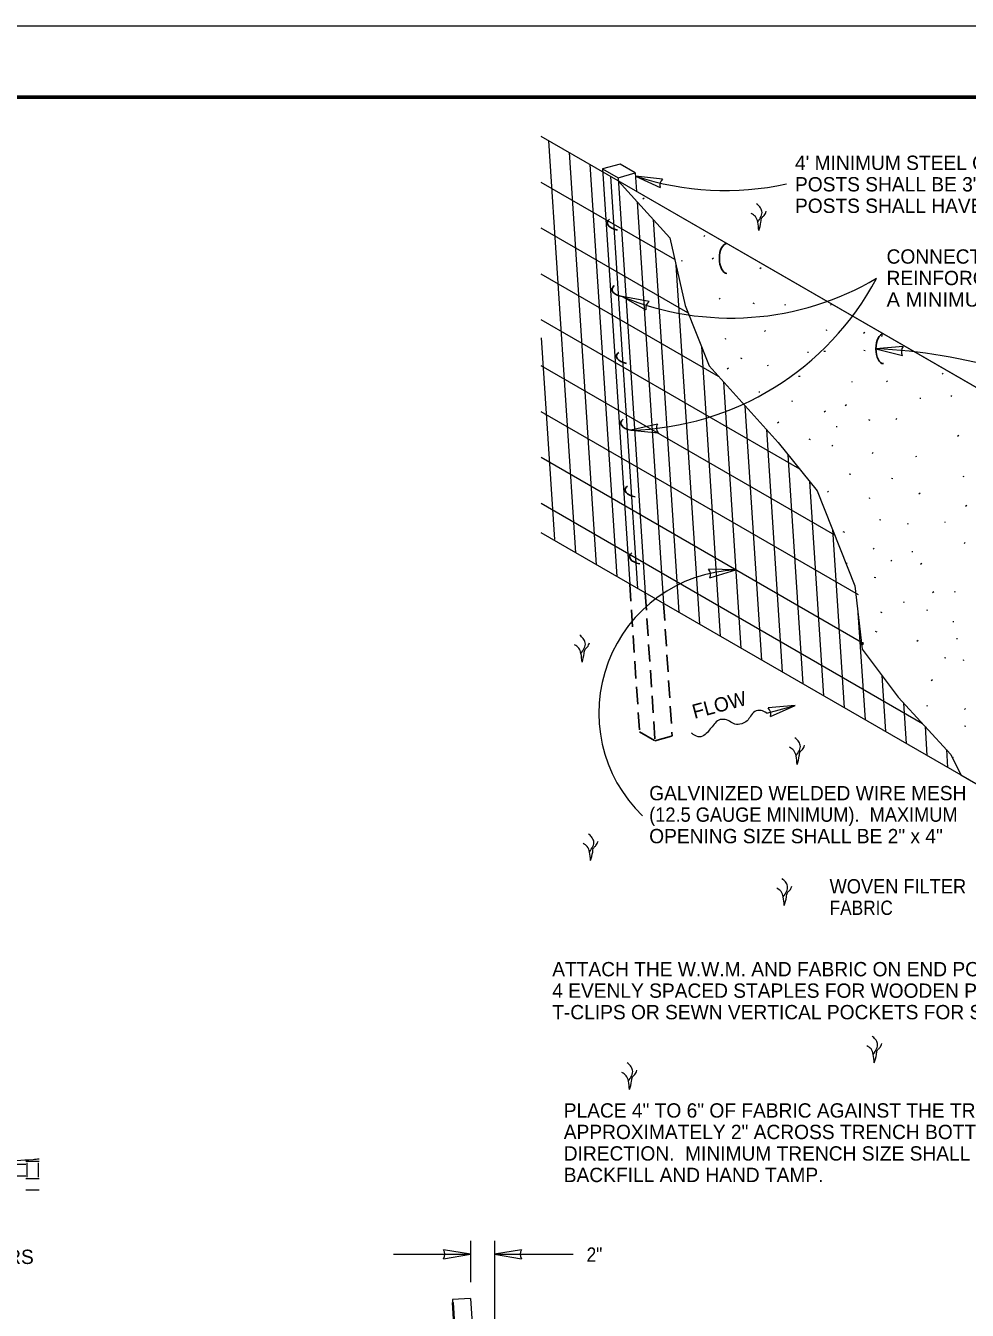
# Model space of a CAD drawing. Extents: x -76869 to -75695, y -469111 to -468408.
# Drawn here: x -76416.7 to -76285.3, y -468850.2 to -468670.8 of the extents above; entities that cross this region are included whole.
import ezdxf

# ---------------------------------------------------------------- set-up
doc = ezdxf.new("R2010")
doc.units = 0
doc.header["$LTSCALE"] = 0.8
doc.header["$PDMODE"] = 32
doc.header["$PDSIZE"] = 0.4
doc.linetypes.add('MEDIUM_DASHED', pattern=[4.5, 3, -1.5])
for name, color, linetype, lineweight in [('3', 7, 'Continuous', 13), ('32', 7, 'Continuous', 13), ('4', 7, 'Continuous', 13), ('63', 7, 'Continuous', 53)]:
    doc.layers.add(name, color=color, linetype=linetype, lineweight=lineweight)

msp = doc.modelspace()

# ---------------------------------------------------------------- linework, layer by layer
at = {"layer": '3'}
for p, q in [((-76334.022, -468692.478), (-76344.742, -468686.29)), ((-76343.742, -468686.878), (-76339.982, -468744.418)), ((-76340.822, -468688.538), (-76337.062, -468746.078)), ((-76337.942, -468690.198), (-76334.182, -468747.738)), ((-76336.182, -468690.798), (-76332.382, -468748.778)), ((-76335.062, -468691.878), (-76331.302, -468749.418)), ((-76334.022, -468692.038), (-76330.222, -468750.018)), ((-76331.622, -468691.378), (-76331.442, -468693.978)), ((-76326.102, -468703.458), (-76344.742, -468692.694)), ((-76230.622, -468752.158), (-76334.022, -468692.478)), ((-76331.342, -468695.418), (-76327.662, -468751.478)), ((-76330.382, -468694.898), (-76330.542, -468695.038)), ((-76324.262, -468710.918), (-76344.742, -468699.094)), ((-76329.102, -468697.858), (-76325.542, -468752.718)), ((-76321.902, -468700.118), (-76322.062, -468700.258)), ((-76325.942, -468704.238), (-76322.662, -468754.398)), ((-76325.142, -468703.558), (-76325.102, -468703.698)), ((-76320.702, -468703.258), (-76320.862, -468703.398)), ((-76314.062, -468704.618), (-76314.222, -468704.758)), ((-76319.982, -468719.798), (-76344.742, -468705.502)), ((-76319.742, -468708.858), (-76319.902, -468708.998)), ((-76315.222, -468709.518), (-76315.022, -468709.598)), ((-76310.742, -468709.718), (-76310.702, -468709.858)), ((-76304.222, -468709.678), (-76304.342, -468709.818)), ((-76308.662, -468732.738), (-76344.742, -468711.906)), ((-76313.422, -468713.358), (-76313.582, -468713.498)), ((-76304.942, -468713.238), (-76304.902, -468713.378)), ((-76344.742, -468714.418), (-76342.902, -468742.578)), ((-76319.062, -468714.458), (-76319.022, -468714.598)), ((-76299.582, -468713.678), (-76299.742, -468713.818)), ((-76297.102, -468714.098), (-76297.262, -468714.238)), ((-76322.382, -468715.598), (-76319.742, -468756.058)), ((-76316.942, -468717.198), (-76316.742, -468717.278)), ((-76307.542, -468716.338), (-76307.502, -468716.478)), ((-76305.302, -468716.258), (-76305.062, -468716.278)), ((-76299.702, -468716.118), (-76299.502, -468716.178)), ((-76303.742, -468741.978), (-76344.742, -468718.31)), ((-76318.622, -468718.618), (-76318.782, -468718.758)), ((-76313.142, -468718.178), (-76313.102, -468718.318)), ((-76319.302, -468720.558), (-76316.862, -468757.718)), ((-76308.822, -468719.758), (-76308.582, -468719.758)), ((-76301.382, -468720.478), (-76301.382, -468720.598)), ((-76296.382, -468720.418), (-76296.542, -468720.558)), ((-76288.622, -468719.318), (-76288.782, -468719.458)), ((-76314.342, -468721.898), (-76314.302, -468722.038)), ((-76287.462, -468722.458), (-76287.582, -468722.598)), ((-76316.302, -468723.878), (-76313.982, -468759.398)), ((-76309.742, -468723.138), (-76309.702, -468723.278)), ((-76302.142, -468723.738), (-76302.302, -468723.878)), ((-76291.862, -468722.758), (-76291.822, -468722.898)), ((-76300.462, -468750.278), (-76344.742, -468724.714)), ((-76311.582, -468726.198), (-76311.742, -468726.338)), ((-76305.062, -468724.658), (-76305.222, -468724.798)), ((-76299.062, -468725.818), (-76298.862, -468725.878)), ((-76295.102, -468725.658), (-76295.262, -468725.798)), ((-76313.302, -468727.218), (-76311.102, -468761.058)), ((-76303.542, -468726.758), (-76303.502, -468726.878)), ((-76307.382, -468728.518), (-76307.182, -468728.578)), ((-76304.022, -468729.398), (-76304.182, -468729.538)), ((-76286.462, -468728.058), (-76286.622, -468728.198)), ((-76300.022, -468756.938), (-76344.742, -468731.122)), ((-76310.302, -468730.738), (-76308.222, -468762.718)), ((-76298.382, -468730.418), (-76298.542, -468730.558)), ((-76292.462, -468730.878), (-76292.422, -468731.018)), ((-76307.302, -468734.458), (-76305.342, -468764.378)), ((-76301.742, -468733.398), (-76301.542, -468733.458)), ((-76295.862, -468733.998), (-76295.662, -468734.058)), ((-76285.822, -468733.658), (-76285.782, -468733.798)), ((-76304.622, -468735.818), (-76304.782, -468735.958)), ((-76298.942, -468736.678), (-76298.902, -468736.818)), ((-76291.862, -468736.098), (-76292.022, -468736.238)), ((-76291.502, -468768.278), (-76344.742, -468737.538)), ((-76285.342, -468737.818), (-76285.502, -468737.958)), ((-76297.542, -468739.758), (-76297.342, -468739.818)), ((-76293.622, -468740.298), (-76293.582, -468740.438)), ((-76288.422, -468740.078), (-76288.382, -468740.198)), ((-76235.862, -468804.498), (-76344.742, -468741.634)), ((-76304.062, -468741.178), (-76302.462, -468766.058)), ((-76302.622, -468741.458), (-76302.422, -468741.518)), ((-76298.262, -468743.778), (-76298.422, -468743.918)), ((-76285.542, -468742.978), (-76285.702, -468743.118)), ((-76302.142, -468745.818), (-76302.142, -468745.958)), ((-76295.782, -468745.458), (-76295.942, -468745.598)), ((-76292.982, -468744.198), (-76292.942, -468744.338)), ((-76291.622, -468745.898), (-76291.782, -468746.038)), ((-76298.262, -468747.838), (-76298.022, -468747.858)), ((-76294.182, -468751.218), (-76294.142, -468751.358)), ((-76289.942, -468749.878), (-76290.102, -468750.018)), ((-76287.062, -468749.778), (-76287.022, -468749.898)), ((-76300.542, -468752.798), (-76299.542, -468767.718)), ((-76297.382, -468752.678), (-76297.182, -468752.738)), ((-76290.902, -468752.318), (-76290.862, -468752.458)), ((-76287.222, -468753.978), (-76287.222, -468754.118)), ((-76298.102, -468755.378), (-76297.902, -468755.458)), ((-76292.142, -468756.678), (-76292.302, -468756.818)), ((-76286.742, -468756.338), (-76286.702, -468756.458)), ((-76288.462, -468759.018), (-76288.262, -468759.078)), ((-76285.822, -468759.298), (-76285.782, -468759.438)), ((-76297.182, -468761.538), (-76296.662, -468769.378)), ((-76296.702, -468762.178), (-76296.702, -468762.198)), ((-76290.142, -468762.138), (-76290.302, -468762.278)), ((-76294.182, -468765.398), (-76293.782, -468771.058)), ((-76290.902, -468765.698), (-76290.862, -468765.818)), ((-76285.502, -468766.138), (-76285.662, -468766.278)), ((-76291.142, -468768.658), (-76290.902, -468772.718)), ((-76291.102, -468768.718), (-76291.022, -468768.718)), ((-76285.662, -468768.578), (-76285.462, -468768.638)), ((-76288.182, -468771.898), (-76288.022, -468774.378)), ((-76287.342, -468772.918), (-76287.302, -468773.058)), ((-76418.709, -468829.788), (-76416.709, -468829.788)), ((-76416.709, -468829.372), (-76414.841, -468829.372)), ((-76416.525, -468831.588), (-76416.525, -468829.588)), ((-76414.921, -468831.596), (-76414.921, -468829.596)), ((-76418.709, -468831.388), (-76416.709, -468831.388)), ((-76416.709, -468831.772), (-76414.841, -468831.772)), ((-76416.709, -468833.372), (-76414.841, -468833.372)), ((-76354.615, -468848.518), (-76357.115, -468848.678)), ((-76357.115, -468848.678), (-76351.775, -468928.498)), ((-76354.615, -468848.518), (-76349.295, -468928.338))]:
    msp.add_line(p, q, dxfattribs=at)
at = {"layer": '3', "linetype": 'MEDIUM_DASHED', "lineweight": 25}
for p, q in [((-76332.382, -468748.778), (-76331.022, -468769.418)), ((-76330.222, -468750.018), (-76328.862, -468770.658)), ((-76327.662, -468751.478), (-76326.462, -468769.998))]:
    msp.add_line(p, q, dxfattribs=at)
at = {"layer": '3', "lineweight": 35}
msp.add_line((-76357.095, -468849.098), (-76353.235, -468906.738), dxfattribs=at)
at = {"layer": '3'}
msp.add_lwpolyline([(-76333.742, -468690.158), (-76336.182, -468690.798), (-76334.022, -468692.038), (-76331.622, -468691.378)], close=True, dxfattribs=at)
msp.add_lwpolyline([(-76334.022, -468692.478), (-76326.782, -468700.438), (-76324.662, -468709.898), (-76321.302, -468718.318), (-76311.662, -468729.038), (-76306.222, -468735.778), (-76300.982, -468749.018), (-76299.942, -468757.858), (-76294.902, -468764.598), (-76287.542, -468772.578), (-76286.182, -468775.438)], dxfattribs=at)
at = {"layer": '3', "linetype": 'MEDIUM_DASHED', "lineweight": 25}
msp.add_lwpolyline([(-76331.022, -468769.418), (-76328.862, -468770.658), (-76326.462, -468769.998)], dxfattribs=at)
at = {"layer": '3', "lineweight": 25}
for centre, major_axis, start_param, end_param in [((-76333.42, -468698.362), (2.08, 0), 2.5909374, 4.3837053), ((-76318.831, -468703.318), (0, 2.08), 0.001085, 3.1416628), ((-76332.769, -468707.658), (2.08, 0), 2.5909374, 4.3837053), ((-76296.981, -468715.928), (0, 2.08), 0.001085, 3.1416628), ((-76332.159, -468716.978), (2.08, 0), 2.5909374, 4.3837053), ((-76331.549, -468726.308), (2.08, 0), 2.5909374, 4.3837053), ((-76330.939, -468735.638), (2.08, 0), 2.5909374, 4.3837053), ((-76330.329, -468744.958), (2.08, 0), 2.5909374, 4.3837053)]:
    msp.add_ellipse(centre, major_axis=major_axis, ratio=0.5, start_param=start_param, end_param=end_param, dxfattribs=at)
at = {"layer": '3'}
for points in [[(-76314.526, -468698.23), (-76313.93, -468696.73), (-76314.23, -468696.13), (-76314.678, -468695.682)], [(-76314.378, -468699.43), (-76314.526, -468698.23), (-76314.826, -468697.482), (-76315.426, -468697.03)], [(-76314.378, -468699.43), (-76314.078, -468698.23), (-76313.93, -468697.63), (-76313.63, -468697.33), (-76313.33, -468696.73)], [(-76339.198, -468758.466), (-76338.602, -468756.966), (-76338.902, -468756.366), (-76339.35, -468755.918)], [(-76339.05, -468759.666), (-76339.198, -468758.466), (-76339.498, -468757.718), (-76340.098, -468757.266)], [(-76339.05, -468759.666), (-76338.75, -468758.466), (-76338.602, -468757.866), (-76338.302, -468757.566), (-76338.002, -468756.966)], [(-76309.174, -468772.778), (-76308.578, -468771.278), (-76308.878, -468770.678), (-76309.326, -468770.23)], [(-76309.026, -468773.978), (-76309.174, -468772.778), (-76309.474, -468772.03), (-76310.074, -468771.578)], [(-76309.026, -468773.978), (-76308.726, -468772.778), (-76308.578, -468772.178), (-76308.278, -468771.878), (-76307.978, -468771.278)], [(-76337.862, -468787.394), (-76338.01, -468786.194), (-76338.31, -468785.446), (-76338.91, -468784.994)], [(-76338.01, -468786.194), (-76337.414, -468784.694), (-76337.714, -468784.094), (-76338.162, -468783.646)], [(-76337.862, -468787.394), (-76337.562, -468786.194), (-76337.414, -468785.594), (-76337.114, -468785.294), (-76336.814, -468784.694)], [(-76310.958, -468792.458), (-76310.362, -468790.958), (-76310.662, -468790.358), (-76311.11, -468789.91)], [(-76310.81, -468793.658), (-76310.958, -468792.458), (-76311.258, -468791.71), (-76311.858, -468791.258)], [(-76310.81, -468793.658), (-76310.51, -468792.458), (-76310.362, -468791.858), (-76310.062, -468791.558), (-76309.762, -468790.958)], [(-76298.398, -468814.446), (-76297.802, -468812.946), (-76298.102, -468812.346), (-76298.55, -468811.898)], [(-76298.25, -468815.646), (-76298.398, -468814.446), (-76298.698, -468813.698), (-76299.298, -468813.246)], [(-76298.25, -468815.646), (-76297.95, -468814.446), (-76297.802, -468813.846), (-76297.502, -468813.546), (-76297.202, -468812.946)], [(-76332.578, -468818.174), (-76331.982, -468816.674), (-76332.282, -468816.074), (-76332.73, -468815.626)], [(-76332.43, -468819.374), (-76332.578, -468818.174), (-76332.878, -468817.426), (-76333.478, -468816.974)], [(-76332.43, -468819.374), (-76332.13, -468818.174), (-76331.982, -468817.574), (-76331.682, -468817.274), (-76331.382, -468816.674)], [(-76420.269, -468829.412), (-76415.689, -468829.112), (-76414.841, -468829.04)]]:
    msp.add_spline(points, degree=3, dxfattribs=at)
msp.add_point((-76300.022, -468757.078), dxfattribs=at)
at = {"layer": '32'}
for points in [[(-76226.822, -468810.258), (-76230.622, -468752.158), (-76334.022, -468692.478)], [(-76334.022, -468692.478), (-76326.782, -468700.438), (-76324.662, -468709.898), (-76321.302, -468718.318), (-76311.662, -468729.038), (-76306.222, -468735.778), (-76300.982, -468749.018), (-76299.942, -468757.858), (-76294.902, -468764.598), (-76287.542, -468772.578), (-76286.182, -468775.438)], [(-76286.182, -468775.438), (-76235.862, -468804.498), (-76235.862, -468810.198), (-76231.262, -468812.838), (-76228.062, -468811.978)]]:
    msp.add_lwpolyline(points, dxfattribs=at)
at = {"layer": '4'}
for p, q in [((-76313.27, -468766.786), (-76309.282, -468765.734)), ((-76354.615, -468840.478), (-76354.615, -468846.238)), ((-76351.275, -468840.478), (-76351.275, -468887.958)), ((-76365.375, -468842.358), (-76354.615, -468842.358)), ((-76351.275, -468842.358), (-76340.295, -468842.358))]:
    msp.add_line(p, q, dxfattribs=at)
for points in [[(-76327.806, -468692.23), (-76331.59, -468691.818), (-76328.142, -468693.434)], [(-76329.694, -468709.322), (-76333.442, -468708.642), (-76330.118, -468710.502)], [(-76294.226, -468715.618), (-76298.022, -468715.93), (-76294.33, -468716.866)], [(-76328.51, -468726.438), (-76332.222, -468727.29), (-76328.434, -468727.686)], [(-76321.218, -468747.922), (-76317.578, -468746.802), (-76321.386, -468746.682)], [(-76312.754, -468767.294), (-76309.282, -468765.734), (-76313.074, -468766.082)], [(-76358.371, -468842.982), (-76354.615, -468842.358), (-76358.371, -468841.73)], [(-76347.519, -468841.734), (-76351.275, -468842.358), (-76347.519, -468842.986)]]:
    msp.add_lwpolyline(points, dxfattribs=at)
for centre, radius, start, end in [((-76319.056, -468653.833), 40, 251.73816, 282.32988), ((-76327.036, -468693.093), 1.16, 131.66688, 197.06206), ((-76318.245, -468671.641), 40, 247.67069, 300.53539), ((-76333.233, -468687.303), 40, 271.44878, 331.97996), ((-76328.99, -468710.239), 1.16, 127.57014, 192.96533), ((-76301.795, -468795.841), 80, 60.73723, 87.2966), ((-76293.309, -468716.321), 1.16, 142.56776, 207.96295), ((-76327.501, -468727.003), 1.16, 150.79377, 216.18896), ((-76316.697, -468766.783), 20, 92.52379, 225.98599), ((-76322.267, -468747.434), 1.16, 335.00431, 40.39949), ((-76313.858, -468766.937), 1.16, 342.067, 47.46219), ((-76359.346, -468842.357), 1.16, 327.30964, 32.70483), ((-76346.544, -468842.357), 1.16, 147.30964, 212.70483)]:
    msp.add_arc(centre, radius, start, end, dxfattribs=at)
msp.add_spline([(-76313.27, -468766.786), (-76314.062, -468766.45), (-76314.946, -468766.578), (-76315.53, -468767.218), (-76316.002, -468767.886), (-76316.758, -468768.298), (-76317.722, -468768.338), (-76318.47, -468767.938), (-76319.298, -468767.67), (-76320.158, -468767.894), (-76320.746, -468768.538), (-76321.278, -468769.166), (-76321.866, -468769.81), (-76322.65, -468770.122), (-76323.426, -468769.842), (-76323.758, -468769.602)], degree=3, dxfattribs=at)
at = {"layer": '63', "lineweight": 13}
msp.add_lwpolyline([(-76868.683, -468670.818), (-76188.683, -468670.818), (-76188.683, -469110.818), (-76868.683, -469110.818)], close=True, dxfattribs=at)
at = {"layer": '63', "lineweight": 60}
msp.add_lwpolyline([(-76838.683, -468680.818), (-76198.683, -468680.818), (-76198.683, -469100.818), (-76838.683, -469100.818)], close=True, dxfattribs=at)

# ---------------------------------------------------------------- texts
at = {"layer": '4'}
for s, p in [("4' MINIMUM STEEL OR WOOD POSTS SPACED AT 6' TO 8'.  SOFTWOOD", (-76309.318, -468690.962)), ('POSTS SHALL BE 3" MINIMUM DIAMETER OR NOMINAL 2" x 4".  HARDWOOD', (-76309.318, -468693.962)), ('POSTS SHALL HAVE A MINIMUM CROSS SECTION OF 1.5" x 1.5".', (-76309.318, -468696.962)), ('CONNECT THE ENDS OF SUCCESSIVE', (-76296.534, -468704.046)), ('REINFORCEMENT SHEETS OR ROLLS', (-76296.534, -468707.046)), ('GALVINIZED WELDED WIRE MESH', (-76329.67, -468778.974)), ('OPENING SIZE SHALL BE 2" x 4"', (-76329.67, -468784.974)), ('ATTACH THE W.W.M. AND FABRIC ON END POSTS USING', (-76343.206, -468803.554)), ('4 EVENLY SPACED STAPLES FOR WOODEN POSTS (OR 4', (-76343.206, -468806.554)), ('T-CLIPS OR SEWN VERTICAL POCKETS FOR STEEL POSTS). ', (-76343.206, -468809.554)), ('PLACE 4" TO 6" OF FABRIC AGAINST THE TRENCH SIDE AND', (-76341.598, -468823.282)), ('APPROXIMATELY 2" ACROSS TRENCH BOTTOM IN UPSTREAM', (-76341.598, -468826.282)), ('DIRECTION.  MINIMUM TRENCH SIZE SHALL BE 6" SQUARE.', (-76341.598, -468829.282)), ('BACKFILL AND HAND TAMP.', (-76341.598, -468832.282)), ("16 PENNY NAILS @ 1' ON CENTERS", (-76461.469, -468843.72))]:
    msp.add_text(s, height=2, dxfattribs=at).set_placement(p)
for s, width, p in [('A MINIMUM OF 6 TIMES WITH HOG RINGS.', 1.05, (-76296.534, -468710.046)), ('(12.5 GAUGE MINIMUM).  MAXIMUM', 0.95, (-76329.67, -468781.974)), ('WOVEN FILTER', 0.95, (-76304.482, -468791.982)), ('FABRIC', 0.9, (-76304.482, -468794.982)), ('2"', 0.9, (-76338.407, -468843.41))]:
    msp.add_text(s, height=2, dxfattribs=dict(at, width=width)).set_placement(p)
msp.add_text('FLOW', height=2, rotation=15, dxfattribs=at).set_placement((-76323.358, -468767.618))

doc.saveas('drawing.dxf')
